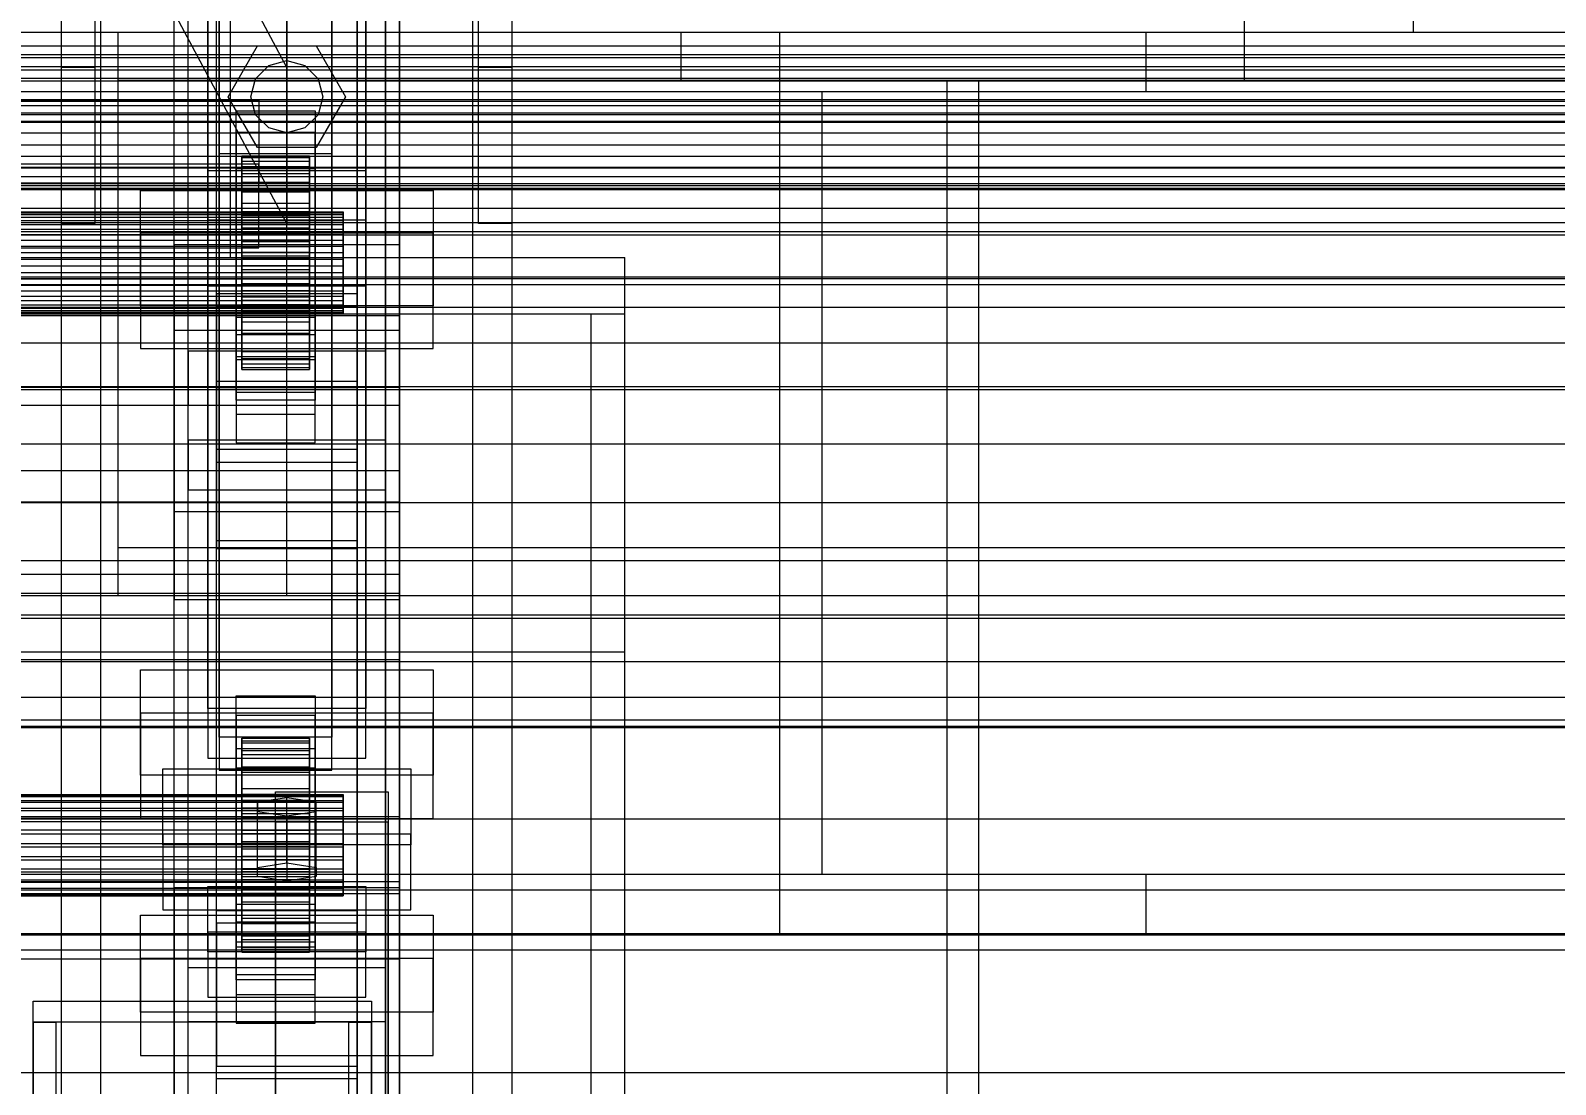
# Model space of a CAD drawing. Header units: millimetres. Extents: x -2500 to 58855, y -53268 to 6837.
# Drawn here: x 384.5 to 655.2, y -35086.8 to -34899.7 of the extents above; entities that cross this region are included whole.
import ezdxf

# ---------------------------------------------------------------- set-up
doc = ezdxf.new("R2010")
doc.units = ezdxf.units.MM
for name, color, linetype, lineweight in [('COTAS_O', 1, 'Continuous', 0), ('COTAS_R', 1, 'Continuous', 0), ('frontal_briquetadora', 7, 'Continuous', 0), ('frontal_C01', 7, 'Continuous', 0), ('frontal_C02', 7, 'Continuous', 0), ('frontal_C03', 7, 'Continuous', 0), ('frontal_mezcladora', 7, 'Continuous', 0), ('frontal_secador', 7, 'Continuous', 0)]:
    doc.layers.add(name, color=color, linetype=linetype, lineweight=lineweight)
doc.dimstyles.new('R19_100', dxfattribs={"dimtxt": 250, "dimasz": 150, "dimexe": 150, "dimexo": 80, "dimgap": 100, "dimtad": 1, "dimtih": 1, "dimtoh": 1, "dimdsep": 46, "dimcen": 0.09, "dimadec": 0, "dimazin": 0, "dimtfac": 1, "dimtdec": 4, "dimtofl": 0, "dimtmove": 0, "dimatfit": 3, "dimfxl": 1, "dimtolj": 1, "dimtzin": 0, "dimarcsym": 0})

# ---------------------------------------------------------------- blocks, each defined once
blk = doc.blocks.new('*D37')
at = {"layer": 'COTAS_R', "color": 0, "lineweight": -2, "transparency": 16777216}
for p, q in [((-1750, -35420), (-1750, -34450)), ((2600, -35420), (2600, -34450)), ((-1600, -34600), (2450, -34600))]:
    blk.add_line(p, q, dxfattribs=at)
at = {"layer": 'COTAS_R', "color": 0, "transparency": 16777216}
for points in [[(-1600, -34575), (-1600, -34625), (-1750, -34600)], [(2450, -34575), (2450, -34625), (2600, -34600)]]:
    blk.add_solid(points, dxfattribs=at)
at = {"layer": 'Defpoints', "color": 0, "transparency": 16777216}
for p in [(2600, -34600), (-1750, -35500), (2600, -35500)]:
    blk.add_point(p, dxfattribs=at)
blk = doc.blocks.new('*D43')
at = {"layer": 'COTAS_O', "color": 0, "lineweight": -2, "transparency": 16777216}
for p, q in [((-650, -34820), (-650, -34050)), ((650, -34820), (650, -34050)), ((-500, -34200), (500, -34200))]:
    blk.add_line(p, q, dxfattribs=at)
at = {"layer": 'COTAS_O', "color": 0, "transparency": 16777216}
for points in [[(-500, -34175), (-500, -34225), (-650, -34200)], [(500, -34175), (500, -34225), (650, -34200)]]:
    blk.add_solid(points, dxfattribs=at)
at = {"layer": 'Defpoints', "color": 0, "transparency": 16777216}
for p in [(650, -34200), (-650, -34900), (650, -34900)]:
    blk.add_point(p, dxfattribs=at)

msp = doc.modelspace()

# ---------------------------------------------------------------- linework, layer by layer
at = {"layer": 'frontal_briquetadora'}
for p, q in [((430, -35000), (430, -34710)), ((410, -34940), (410, -34760)), ((420, -34940), (420, -34760)), ((340, -34940), (490, -34940)), ((410, -34940), (420, -34940)), ((490, -34950), (490, -34940)), ((340, -34950), (490, -34950)), ((346, -34950), (484, -34950)), ((484, -34950), (490, -34950)), ((484, -35988), (484, -34950)), ((490, -35988), (490, -34950)), ((-1330, -35000), (490, -35000)), ((315, -35000), (430, -35000)), ((490, -35010), (490, -35000)), ((-1330, -35010), (490, -35010)), ((490, -35190), (490, -35010)), ((385, -35872.053), (385, -35072.053)), ((385, -35072.053), (445, -35072.053)), ((385, -35075.779), (385, -35072.053)), ((445, -35072.053), (445, -35872.053)), ((445, -35072.053), (445, -35075.779)), ((445, -35075.779), (385, -35075.779)), ((385, -35075.779), (385, -35875.779)), ((385, -35075.779), (389, -35075.779)), ((385, -35124.221), (385, -35075.779)), ((389, -35075.779), (389, -35875.779)), ((389, -35075.779), (389, -35124.221)), ((441, -35875.779), (441, -35075.779)), ((441, -35075.779), (445, -35075.779)), ((441, -35124.221), (441, -35075.779)), ((445, -35875.779), (445, -35075.779)), ((445, -35075.779), (445, -35124.221))]:
    msp.add_line(p, q, dxfattribs=at)
at = {"layer": 'frontal_C01'}
for p, q in [((390, -35975), (390, -34088.498)), ((397, -35975), (397, -34088.498)), ((463, -35975), (463, -34088.498)), ((470, -35975), (470, -34088.498)), ((417.5, -34948.719), (417.5, -34289.775)), ((442.5, -34289.775), (442.5, -34948.719)), ((417.5, -34974.088), (417.5, -34315.145)), ((442.5, -34974.088), (442.5, -34315.145)), ((410, -34937.719), (410, -34553.51)), ((450, -34553.51), (450, -34937.719)), ((410, -34985.087), (410, -34600.878)), ((450, -34985.087), (450, -34600.878)), ((410, -35051.931), (410, -34667.722)), ((450, -34667.722), (450, -35051.931)), ((412.5, -34956.601), (412.5, -34681.867)), ((447.5, -34681.867), (447.5, -34956.601)), ((412.5, -34966.206), (412.5, -34691.472)), ((447.5, -34966.206), (447.5, -34691.472)), ((410, -35089.826), (410, -34705.616)), ((450, -35089.826), (450, -34705.616)), ((418, -34921.581), (418, -34775.467)), ((438, -34775.467), (438, -34921.581)), ((418, -34781.871), (418, -34927.984)), ((438, -34927.984), (438, -34781.871)), ((430, -34933.934), (375, -34830.934)), ((390, -34933.934), (390, -34830.934)), ((396, -34933.934), (396, -34830.934)), ((430, -34830.934), (430, -34933.934)), ((464, -34933.934), (464, -34830.934)), ((470, -34933.934), (470, -34830.934)), ((416, -34935.427), (416, -34840.795)), ((444, -34840.795), (444, -34935.427)), ((416, -34850.401), (416, -34945.033)), ((444, -34945.033), (444, -34850.401)), ((390, -35975), (390, -34888.934)), ((397, -35975), (397, -34888.934)), ((463, -35975), (463, -34888.934)), ((470, -35975), (470, -34888.934)), ((419.6, -34911.434), (424.8, -34902.427)), ((424.8, -34902.427), (435.2, -34902.427)), ((435.2, -34902.427), (440.4, -34911.434)), ((424.457, -34908.234), (426.8, -34905.891)), ((426.8, -34905.891), (430, -34905.034)), ((430, -34905.034), (433.2, -34905.891)), ((433.2, -34905.891), (435.543, -34908.234)), ((423.6, -34911.434), (424.457, -34908.234)), ((435.543, -34908.234), (436.4, -34911.434)), ((424.8, -34920.44), (419.6, -34911.434)), ((424.457, -34914.634), (423.6, -34911.434)), ((440.4, -34911.434), (435.2, -34920.44)), ((436.4, -34911.434), (435.543, -34914.634)), ((421, -34917.791), (421, -34913.949)), ((421, -34913.949), (435, -34913.949)), ((421, -34953.738), (421, -34913.949)), ((426.8, -34916.976), (424.457, -34914.634)), ((435.543, -34914.634), (433.2, -34916.976)), ((435, -34913.949), (435, -34917.791)), ((435, -34913.949), (435, -34953.738)), ((435, -34917.791), (421, -34917.791)), ((421, -34917.791), (421, -34957.58)), ((430, -34917.834), (426.8, -34916.976)), ((433.2, -34916.976), (430, -34917.834)), ((435, -34957.58), (435, -34917.791)), ((435.2, -34920.44), (424.8, -34920.44)), ((438, -34921.581), (418, -34921.581)), ((418, -34921.581), (418, -34927.984)), ((422, -34931.906), (422, -34921.927)), ((422, -34921.927), (422, -34922.258)), ((422, -34921.927), (434, -34921.927)), ((422, -34922.888), (422, -34921.927)), ((422, -34932.063), (422, -34922.258)), ((422, -34922.258), (422, -34923.858)), ((422, -34922.258), (434, -34922.258)), ((422, -34932.361), (422, -34922.888)), ((422, -34922.888), (434, -34922.888)), ((422, -34925.076), (422, -34922.888)), ((434, -34922.258), (434, -34921.927)), ((434, -34921.927), (434, -34931.906)), ((434, -34921.927), (434, -34922.888)), ((434, -34923.858), (434, -34922.258)), ((434, -34922.258), (434, -34932.063)), ((434, -34922.888), (434, -34932.361)), ((434, -34922.888), (434, -34925.076)), ((438, -34927.984), (438, -34921.581)), ((421, -34928.037), (421, -34924.195)), ((421, -34924.195), (435, -34924.195)), ((421, -34963.984), (421, -34924.195)), ((422, -34932.821), (422, -34923.858)), ((422, -34923.858), (422, -34926.619)), ((422, -34923.858), (434, -34923.858)), ((422, -34933.398), (422, -34925.076)), ((422, -34925.076), (434, -34925.076)), ((422, -34928.341), (422, -34925.076)), ((434, -34926.619), (434, -34923.858)), ((434, -34923.858), (434, -34932.821)), ((434, -34925.076), (434, -34933.398)), ((434, -34925.076), (434, -34928.341)), ((435, -34924.195), (435, -34928.037)), ((435, -34924.195), (435, -34963.984)), ((404, -34948.581), (404, -34928.09)), ((404, -34928.09), (456, -34928.09)), ((404, -34935.669), (404, -34928.09)), ((418, -34927.984), (438, -34927.984)), ((435, -34928.037), (421, -34928.037)), ((421, -34928.037), (421, -34967.826)), ((422, -34934.129), (422, -34926.619)), ((422, -34926.619), (422, -34930.353)), ((422, -34926.619), (434, -34926.619)), ((422, -34934.944), (422, -34928.341)), ((422, -34928.341), (434, -34928.341)), ((422, -34932.461), (422, -34928.341)), ((434, -34930.353), (434, -34926.619)), ((434, -34926.619), (434, -34934.129)), ((434, -34928.341), (434, -34934.944)), ((434, -34928.341), (434, -34932.461)), ((435, -34967.826), (435, -34928.037)), ((456, -34928.09), (456, -34948.581)), ((456, -34928.09), (456, -34935.669)), ((422, -34935.897), (422, -34930.353)), ((422, -34930.353), (422, -34934.804)), ((422, -34930.353), (434, -34930.353)), ((434, -34934.804), (434, -34930.353)), ((434, -34930.353), (434, -34935.897)), ((-440, -34931.906), (440, -34931.906)), ((-440, -34932.063), (440, -34932.063)), ((-440, -34932.361), (440, -34932.361)), ((-440, -34932.821), (440, -34932.821)), ((-440, -34933.398), (440, -34933.398)), ((-440, -34934.129), (440, -34934.129)), ((396, -34933.934), (390, -34933.934)), ((422, -34932.063), (422, -34931.906)), ((434, -34931.906), (422, -34931.906)), ((422, -34931.906), (422, -34932.361)), ((422, -34932.821), (422, -34932.063)), ((434, -34932.063), (422, -34932.063)), ((434, -34932.361), (422, -34932.361)), ((422, -34932.361), (422, -34933.398)), ((422, -34936.896), (422, -34932.461)), ((422, -34932.461), (434, -34932.461)), ((422, -34937.156), (422, -34932.461)), ((422, -34934.129), (422, -34932.821)), ((434, -34932.821), (422, -34932.821)), ((434, -34933.398), (422, -34933.398)), ((422, -34933.398), (422, -34934.944)), ((422, -34935.897), (422, -34934.129)), ((434, -34934.129), (422, -34934.129)), ((434, -34931.906), (434, -34932.063)), ((434, -34932.361), (434, -34931.906)), ((434, -34932.063), (434, -34932.821)), ((434, -34933.398), (434, -34932.361)), ((434, -34932.461), (434, -34936.896)), ((434, -34932.461), (434, -34937.156)), ((434, -34932.821), (434, -34934.129)), ((434, -34934.944), (434, -34933.398)), ((434, -34934.129), (434, -34935.897)), ((440, -34932.063), (440, -34931.906)), ((440, -34931.906), (440, -34932.361)), ((440, -34932.821), (440, -34932.063)), ((440, -34932.361), (440, -34933.398)), ((440, -34934.129), (440, -34932.821)), ((440, -34933.398), (440, -34934.944)), ((440, -34935.897), (440, -34934.129)), ((470, -34933.934), (464, -34933.934)), ((-440, -34934.944), (440, -34934.944)), ((-440, -34935.897), (440, -34935.897)), ((-440, -34936.896), (440, -34936.896)), ((456, -34935.669), (404, -34935.669)), ((404, -34935.669), (404, -34956.16)), ((444, -34935.427), (416, -34935.427)), ((416, -34935.427), (416, -34945.033)), ((422, -34934.804), (422, -34938.006)), ((434, -34934.804), (422, -34934.804)), ((422, -34934.804), (422, -34939.67)), ((434, -34934.944), (422, -34934.944)), ((422, -34934.944), (422, -34936.896)), ((422, -34938.006), (422, -34935.897)), ((434, -34935.897), (422, -34935.897)), ((434, -34936.896), (422, -34936.896)), ((422, -34936.896), (422, -34939.12)), ((422, -34939.12), (422, -34937.156)), ((422, -34937.156), (434, -34937.156)), ((422, -34942.105), (422, -34937.156)), ((434, -34938.006), (434, -34934.804)), ((434, -34939.67), (434, -34934.804)), ((434, -34936.896), (434, -34934.944)), ((434, -34935.897), (434, -34938.006)), ((434, -34939.12), (434, -34936.896)), ((434, -34937.156), (434, -34939.12)), ((434, -34937.156), (434, -34942.105)), ((440, -34934.944), (440, -34936.896)), ((440, -34938.006), (440, -34935.897)), ((440, -34936.896), (440, -34939.12)), ((444, -34945.033), (444, -34935.427)), ((456, -34956.16), (456, -34935.669)), ((440, -34938.006), (-440, -34938.006)), ((-440, -34939.12), (440, -34939.12)), ((450, -34937.719), (410, -34937.719)), ((410, -34937.719), (410, -34985.087)), ((410, -35321.929), (410, -34937.719)), ((422, -34938.006), (434, -34938.006)), ((422, -34940.311), (422, -34938.006)), ((434, -34939.12), (422, -34939.12)), ((422, -34939.12), (422, -34941.464)), ((422, -34940.311), (422, -34939.67)), ((422, -34939.67), (422, -34944.619)), ((422, -34939.67), (434, -34939.67)), ((434, -34938.006), (434, -34940.311)), ((434, -34941.464), (434, -34939.12)), ((434, -34944.619), (434, -34939.67)), ((434, -34939.67), (434, -34940.311)), ((440, -34940.311), (440, -34938.006)), ((440, -34939.12), (440, -34941.464)), ((450, -34985.087), (450, -34937.719)), ((450, -34937.719), (450, -35321.929)), ((-440, -34940.311), (440, -34940.311)), ((-440, -34941.464), (440, -34941.464)), ((-440, -34942.655), (440, -34942.655)), ((422, -34942.655), (422, -34940.311)), ((434, -34940.311), (422, -34940.311)), ((422, -34941.464), (422, -34942.105)), ((434, -34941.464), (422, -34941.464)), ((422, -34941.464), (422, -34943.769)), ((422, -34942.105), (434, -34942.105)), ((422, -34946.971), (422, -34942.105)), ((422, -34944.879), (422, -34942.655)), ((422, -34942.655), (422, -34944.619)), ((434, -34942.655), (422, -34942.655)), ((434, -34940.311), (434, -34942.655)), ((434, -34942.105), (434, -34941.464)), ((434, -34943.769), (434, -34941.464)), ((434, -34942.105), (434, -34946.971)), ((434, -34944.619), (434, -34942.655)), ((434, -34942.655), (434, -34944.879)), ((440, -34942.655), (440, -34940.311)), ((440, -34941.464), (440, -34943.769)), ((440, -34944.879), (440, -34942.655)), ((-440, -34943.769), (440, -34943.769)), ((-440, -34944.879), (440, -34944.879)), ((416, -34945.033), (444, -34945.033)), ((422, -34943.769), (422, -34946.971)), ((434, -34943.769), (422, -34943.769)), ((422, -34943.769), (422, -34945.878)), ((422, -34944.619), (422, -34949.314)), ((422, -34944.619), (434, -34944.619)), ((422, -34946.831), (422, -34944.879)), ((422, -34944.879), (422, -34949.314)), ((434, -34944.879), (422, -34944.879)), ((434, -34946.971), (434, -34943.769)), ((434, -34945.878), (434, -34943.769)), ((434, -34949.314), (434, -34944.619)), ((434, -34949.314), (434, -34944.879)), ((434, -34944.879), (434, -34946.831)), ((440, -34943.769), (440, -34945.878)), ((440, -34946.831), (440, -34944.879)), ((-440, -34945.878), (440, -34945.878)), ((-440, -34946.831), (440, -34946.831)), ((-440, -34947.646), (440, -34947.646)), ((442.5, -34946.462), (417.5, -34946.462)), ((417.5, -34946.462), (417.5, -34976.344)), ((417.5, -35055.938), (417.5, -34946.462)), ((422, -34945.878), (422, -34951.422)), ((434, -34945.878), (422, -34945.878)), ((422, -34945.878), (422, -34947.646)), ((422, -34948.377), (422, -34946.831)), ((422, -34946.831), (422, -34953.434)), ((434, -34946.831), (422, -34946.831)), ((422, -34946.971), (434, -34946.971)), ((422, -34951.422), (422, -34946.971)), ((422, -34947.646), (422, -34955.156)), ((434, -34947.646), (422, -34947.646)), ((422, -34947.646), (422, -34948.954)), ((434, -34951.422), (434, -34945.878)), ((434, -34947.646), (434, -34945.878)), ((434, -34953.434), (434, -34946.831)), ((434, -34946.831), (434, -34948.377)), ((434, -34946.971), (434, -34951.422)), ((434, -34955.156), (434, -34947.646)), ((434, -34948.954), (434, -34947.646)), ((440, -34945.878), (440, -34947.646)), ((440, -34948.377), (440, -34946.831)), ((440, -34947.646), (440, -34948.954)), ((442.5, -34976.344), (442.5, -34946.462)), ((442.5, -34946.462), (442.5, -35055.938)), ((-450, -34950.263), (450, -34950.263)), ((-440, -34948.377), (440, -34948.377)), ((-440, -34948.954), (440, -34948.954)), ((-440, -34949.414), (440, -34949.414)), ((-440, -34949.712), (440, -34949.712)), ((-440, -34949.869), (440, -34949.869)), ((456, -34948.581), (404, -34948.581)), ((404, -34948.581), (404, -34956.16)), ((417.5, -34974.088), (417.5, -34948.719)), ((417.5, -34948.719), (442.5, -34948.719)), ((421, -34965.304), (421, -34950.576)), ((421, -34950.576), (435, -34950.576)), ((421, -34958.155), (421, -34950.576)), ((422, -34949.414), (422, -34948.377)), ((422, -34948.377), (422, -34956.7)), ((434, -34948.377), (422, -34948.377)), ((422, -34948.954), (422, -34957.917)), ((434, -34948.954), (422, -34948.954)), ((422, -34948.954), (422, -34949.712)), ((422, -34949.314), (422, -34953.434)), ((422, -34949.314), (434, -34949.314)), ((422, -34949.869), (422, -34949.414)), ((422, -34949.414), (422, -34958.887)), ((434, -34949.414), (422, -34949.414)), ((422, -34949.712), (422, -34959.517)), ((434, -34949.712), (422, -34949.712)), ((422, -34949.712), (422, -34949.869)), ((422, -34949.869), (422, -34959.849)), ((434, -34949.869), (422, -34949.869)), ((434, -34956.7), (434, -34948.377)), ((434, -34948.377), (434, -34949.414)), ((434, -34957.917), (434, -34948.954)), ((434, -34949.712), (434, -34948.954)), ((434, -34953.434), (434, -34949.314)), ((434, -34958.887), (434, -34949.414)), ((434, -34949.414), (434, -34949.869)), ((434, -34959.517), (434, -34949.712)), ((434, -34949.869), (434, -34949.712)), ((434, -34959.849), (434, -34949.869)), ((435, -34950.576), (435, -34965.304)), ((435, -34950.576), (435, -34958.155)), ((440, -34949.414), (440, -34948.377)), ((440, -34948.954), (440, -34949.712)), ((440, -34949.869), (440, -34949.414)), ((440, -34949.712), (440, -34949.869)), ((442.5, -34948.719), (442.5, -34974.088)), ((450, -34950.263), (450, -34963.07)), ((450, -34950.263), (450, -34983.421)), ((456, -34956.16), (456, -34948.581)), ((422, -34951.422), (434, -34951.422)), ((422, -34955.156), (422, -34951.422)), ((422, -34953.434), (422, -34956.7)), ((422, -34953.434), (434, -34953.434)), ((434, -34951.422), (434, -34955.156)), ((434, -34956.7), (434, -34953.434)), ((404, -34956.16), (456, -34956.16)), ((435, -34953.738), (421, -34953.738)), ((421, -34953.738), (421, -34957.58)), ((422, -34955.156), (434, -34955.156)), ((422, -34957.917), (422, -34955.156)), ((434, -34955.156), (434, -34957.917)), ((435, -34957.58), (435, -34953.738)), ((447.5, -34956.601), (412.5, -34956.601)), ((412.5, -34956.601), (412.5, -34966.206)), ((421, -34957.58), (435, -34957.58)), ((435, -34958.155), (421, -34958.155)), ((421, -34958.155), (421, -34972.883)), ((422, -34956.7), (422, -34958.887)), ((422, -34956.7), (434, -34956.7)), ((422, -34957.917), (434, -34957.917)), ((422, -34959.517), (422, -34957.917)), ((422, -34958.887), (422, -34959.849)), ((422, -34958.887), (434, -34958.887)), ((434, -34958.887), (434, -34956.7)), ((434, -34957.917), (434, -34959.517)), ((434, -34959.849), (434, -34958.887)), ((435, -34972.883), (435, -34958.155)), ((447.5, -34966.206), (447.5, -34956.601)), ((422, -34959.517), (434, -34959.517)), ((422, -34959.849), (422, -34959.517)), ((422, -34959.849), (434, -34959.849)), ((434, -34959.517), (434, -34959.849)), ((450, -34963.07), (-450, -34963.07)), ((435, -34963.984), (421, -34963.984)), ((421, -34963.984), (421, -34967.826)), ((435, -34967.826), (435, -34963.984)), ((450, -34996.228), (450, -34963.07)), ((412.5, -34966.206), (447.5, -34966.206)), ((435, -34965.304), (421, -34965.304)), ((421, -34965.304), (421, -34972.883)), ((435, -34972.883), (435, -34965.304)), ((421, -34967.826), (435, -34967.826)), ((442.5, -34974.088), (417.5, -34974.088)), ((421, -34972.883), (435, -34972.883)), ((417.5, -34976.344), (442.5, -34976.344)), ((417.5, -35085.819), (417.5, -34976.344)), ((442.5, -35085.819), (442.5, -34976.344)), ((450, -34983.421), (-450, -34983.421)), ((410, -34985.087), (450, -34985.087)), ((410, -35369.297), (410, -34985.087)), ((450, -34996.228), (450, -34983.421)), ((450, -35369.297), (450, -34985.087)), ((-450, -34996.228), (450, -34996.228)), ((450, -35051.931), (410, -35051.931)), ((410, -35051.931), (410, -35089.826)), ((410, -35436.141), (410, -35051.931)), ((450, -35089.826), (450, -35051.931)), ((450, -35051.931), (450, -35436.141)), ((417.5, -35085.819), (417.5, -35055.938)), ((417.5, -35055.938), (442.5, -35055.938)), ((442.5, -35055.938), (442.5, -35085.819)), ((442.5, -35058.194), (417.5, -35058.194)), ((417.5, -35058.194), (417.5, -35083.563)), ((417.5, -35717.137), (417.5, -35058.194)), ((442.5, -35083.563), (442.5, -35058.194)), ((442.5, -35058.194), (442.5, -35717.137)), ((412.5, -35075.681), (412.5, -35066.076)), ((412.5, -35066.076), (447.5, -35066.076)), ((412.5, -35340.81), (412.5, -35066.076)), ((447.5, -35066.076), (447.5, -35075.681)), ((447.5, -35066.076), (447.5, -35340.81)), ((447.5, -35075.681), (412.5, -35075.681)), ((412.5, -35350.415), (412.5, -35075.681)), ((447.5, -35350.415), (447.5, -35075.681)), ((417.5, -35083.563), (442.5, -35083.563)), ((417.5, -35742.506), (417.5, -35083.563)), ((442.5, -35085.819), (417.5, -35085.819)), ((442.5, -35742.506), (442.5, -35083.563))]:
    msp.add_line(p, q, dxfattribs=at)
at = {"layer": 'frontal_C02'}
for p, q in [((390, -35975), (390, -33576.746)), ((397, -35975), (397, -33576.746)), ((463, -35975), (463, -33576.746)), ((470, -35975), (470, -33576.746)), ((390, -35975), (390, -34072.136)), ((397, -35975), (397, -34072.136)), ((463, -35975), (463, -34072.136)), ((470, -35975), (470, -34072.136)), ((417.5, -34963.35), (417.5, -34430.927)), ((442.5, -34430.927), (442.5, -34963.35)), ((417.5, -34990.315), (417.5, -34457.893)), ((442.5, -34990.315), (442.5, -34457.893)), ((410, -34952.924), (410, -34602.206)), ((450, -34602.206), (450, -34952.924)), ((410, -35000.741), (410, -34650.022)), ((450, -35000.741), (450, -34650.022)), ((410, -35126.72), (410, -34776.002)), ((450, -34776.002), (450, -35126.72)), ((412.5, -34972.449), (412.5, -34790.744)), ((447.5, -34790.744), (447.5, -34972.449)), ((412.5, -34981.217), (412.5, -34799.512)), ((447.5, -34981.217), (447.5, -34799.512)), ((430, -34906.253), (375, -34803.253)), ((390, -34906.253), (390, -34803.253)), ((396, -34906.253), (396, -34803.253)), ((430, -34803.253), (430, -34906.253)), ((464, -34906.253), (464, -34803.253)), ((470, -34906.253), (470, -34803.253)), ((410, -35164.974), (410, -34814.255)), ((450, -35164.974), (450, -34814.255)), ((390, -35975), (390, -34861.253)), ((397, -35975), (397, -34861.253)), ((463, -35975), (463, -34861.253)), ((470, -35975), (470, -34861.253)), ((418, -35025.149), (418, -34877.651)), ((438, -34877.651), (438, -35025.149)), ((418, -34883.496), (418, -35030.995)), ((438, -35030.995), (438, -34883.496)), ((396, -34906.253), (390, -34906.253)), ((470, -34906.253), (464, -34906.253)), ((-425, -34911.965), (425, -34911.965)), ((425, -34911.965), (425, -34926.812)), ((425, -34911.965), (425, -34923.441)), ((425, -34923.441), (-425, -34923.441)), ((425, -34938.288), (425, -34923.441)), ((416, -34933.336), (416, -34924.568)), ((416, -34924.568), (444, -34924.568)), ((416, -35020.097), (416, -34924.568)), ((444, -34924.568), (444, -34933.336)), ((444, -34924.568), (444, -35020.097)), ((425, -34926.812), (-425, -34926.812)), ((425, -34938.288), (425, -34926.812)), ((444, -34933.336), (416, -34933.336)), ((416, -34933.336), (416, -35028.865)), ((444, -35028.865), (444, -34933.336)), ((-425, -34938.288), (425, -34938.288)), ((450, -34952.924), (410, -34952.924)), ((410, -34952.924), (410, -35000.741)), ((410, -35303.643), (410, -34952.924)), ((450, -35000.741), (450, -34952.924)), ((450, -34952.924), (450, -35303.643)), ((442.5, -34961.978), (417.5, -34961.978)), ((417.5, -34961.978), (417.5, -34991.687)), ((417.5, -35130.993), (417.5, -34961.978)), ((417.5, -34990.315), (417.5, -34963.35)), ((417.5, -34963.35), (442.5, -34963.35)), ((442.5, -34991.687), (442.5, -34961.978)), ((442.5, -34961.978), (442.5, -35130.993)), ((442.5, -34963.35), (442.5, -34990.315)), ((-450, -34966.206), (450, -34966.206)), ((450, -34966.206), (450, -34977.896)), ((450, -34966.206), (450, -34999.677)), ((447.5, -34972.449), (412.5, -34972.449)), ((412.5, -34972.449), (412.5, -34981.217)), ((447.5, -34981.217), (447.5, -34972.449)), ((450, -34977.896), (-450, -34977.896)), ((450, -35011.368), (450, -34977.896)), ((412.5, -34981.217), (447.5, -34981.217)), ((442.5, -34990.315), (417.5, -34990.315)), ((417.5, -34991.687), (442.5, -34991.687)), ((417.5, -35160.701), (417.5, -34991.687)), ((442.5, -35160.701), (442.5, -34991.687)), ((450, -34999.677), (-450, -34999.677)), ((410, -35000.741), (450, -35000.741)), ((410, -35351.46), (410, -35000.741)), ((450, -35011.368), (450, -34999.677)), ((450, -35351.46), (450, -35000.741)), ((-450, -35011.368), (450, -35011.368)), ((404, -35031.921), (404, -35013.216)), ((404, -35013.216), (456, -35013.216)), ((404, -35020.867), (404, -35013.216)), ((456, -35013.216), (456, -35031.921)), ((456, -35013.216), (456, -35020.867)), ((421, -35021.324), (421, -35017.817)), ((421, -35017.817), (435, -35017.817)), ((421, -35057.983), (421, -35017.817)), ((435, -35017.817), (435, -35021.324)), ((435, -35017.817), (435, -35057.983)), ((456, -35020.867), (404, -35020.867)), ((404, -35020.867), (404, -35039.572)), ((444, -35020.097), (416, -35020.097)), ((416, -35020.097), (416, -35028.865)), ((444, -35028.865), (444, -35020.097)), ((456, -35039.572), (456, -35020.867)), ((435, -35021.324), (421, -35021.324)), ((421, -35021.324), (421, -35061.49)), ((435, -35061.49), (435, -35021.324)), ((438, -35025.149), (418, -35025.149)), ((418, -35025.149), (418, -35030.995)), ((422, -35035.335), (422, -35025.341)), ((422, -35025.341), (422, -35025.817)), ((422, -35025.341), (434, -35025.341)), ((422, -35026.159), (422, -35025.341)), ((422, -35035.561), (422, -35025.817)), ((422, -35025.817), (422, -35027.555)), ((422, -35025.817), (434, -35025.817)), ((422, -35035.723), (422, -35026.159)), ((422, -35026.159), (434, -35026.159)), ((422, -35028.216), (422, -35026.159)), ((434, -35025.817), (434, -35025.341)), ((434, -35025.341), (434, -35035.335)), ((434, -35025.341), (434, -35026.159)), ((434, -35027.555), (434, -35025.817)), ((434, -35025.817), (434, -35035.561)), ((434, -35026.159), (434, -35035.723)), ((434, -35026.159), (434, -35028.216)), ((438, -35030.995), (438, -35025.149)), ((416, -35028.865), (444, -35028.865)), ((421, -35030.676), (421, -35027.169)), ((421, -35027.169), (435, -35027.169)), ((421, -35067.335), (421, -35027.169)), ((422, -35036.384), (422, -35027.555)), ((422, -35027.555), (422, -35030.435)), ((422, -35027.555), (434, -35027.555)), ((422, -35036.697), (422, -35028.216)), ((422, -35028.216), (434, -35028.216)), ((422, -35031.37), (422, -35028.216)), ((434, -35030.435), (434, -35027.555)), ((434, -35027.555), (434, -35036.384)), ((434, -35028.216), (434, -35036.697)), ((434, -35028.216), (434, -35031.37)), ((435, -35027.169), (435, -35030.676)), ((435, -35027.169), (435, -35067.335)), ((456, -35031.921), (404, -35031.921)), ((404, -35031.921), (404, -35039.572)), ((418, -35030.995), (438, -35030.995)), ((435, -35030.676), (421, -35030.676)), ((421, -35030.676), (421, -35070.843)), ((422, -35037.748), (422, -35030.435)), ((422, -35030.435), (422, -35034.263)), ((422, -35030.435), (434, -35030.435)), ((422, -35038.191), (422, -35031.37)), ((422, -35031.37), (434, -35031.37)), ((422, -35035.408), (422, -35031.37)), ((434, -35034.263), (434, -35030.435)), ((434, -35030.435), (434, -35037.748)), ((434, -35031.37), (434, -35038.191)), ((434, -35031.37), (434, -35035.408)), ((435, -35070.843), (435, -35030.676)), ((456, -35039.572), (456, -35031.921)), ((422, -35039.561), (422, -35034.263)), ((422, -35034.263), (422, -35038.777)), ((422, -35034.263), (434, -35034.263)), ((434, -35038.777), (434, -35034.263)), ((434, -35034.263), (434, -35039.561)), ((-440, -35035.335), (440, -35035.335)), ((-440, -35035.561), (440, -35035.561)), ((-440, -35035.723), (440, -35035.723)), ((-440, -35036.384), (440, -35036.384)), ((-440, -35036.697), (440, -35036.697)), ((422, -35035.561), (422, -35035.335)), ((434, -35035.335), (422, -35035.335)), ((422, -35035.335), (422, -35035.723)), ((422, -35040.104), (422, -35035.408)), ((422, -35035.408), (434, -35035.408)), ((422, -35040.054), (422, -35035.408)), ((422, -35036.384), (422, -35035.561)), ((434, -35035.561), (422, -35035.561)), ((434, -35035.723), (422, -35035.723)), ((422, -35035.723), (422, -35036.697)), ((422, -35037.748), (422, -35036.384)), ((434, -35036.384), (422, -35036.384)), ((434, -35036.697), (422, -35036.697)), ((422, -35036.697), (422, -35038.191)), ((434, -35035.335), (434, -35035.561)), ((434, -35035.723), (434, -35035.335)), ((434, -35035.408), (434, -35040.104)), ((434, -35035.408), (434, -35040.054)), ((434, -35035.561), (434, -35036.384)), ((434, -35036.697), (434, -35035.723)), ((434, -35036.384), (434, -35037.748)), ((434, -35038.191), (434, -35036.697)), ((440, -35035.561), (440, -35035.335)), ((440, -35035.335), (440, -35035.723)), ((440, -35036.384), (440, -35035.561)), ((440, -35035.723), (440, -35036.697)), ((440, -35037.748), (440, -35036.384)), ((440, -35036.697), (440, -35038.191)), ((-440, -35037.748), (440, -35037.748)), ((-440, -35038.191), (440, -35038.191)), ((-440, -35039.561), (440, -35039.561)), ((-440, -35040.104), (440, -35040.104)), ((404, -35039.572), (456, -35039.572)), ((422, -35039.561), (422, -35037.748)), ((434, -35037.748), (422, -35037.748)), ((434, -35038.191), (422, -35038.191)), ((422, -35038.191), (422, -35040.104)), ((422, -35038.777), (422, -35041.699)), ((434, -35038.777), (422, -35038.777)), ((422, -35038.777), (422, -35043.669)), ((422, -35041.699), (422, -35039.561)), ((434, -35039.561), (422, -35039.561)), ((422, -35042.304), (422, -35040.054)), ((422, -35040.054), (434, -35040.054)), ((422, -35044.991), (422, -35040.054)), ((434, -35040.104), (422, -35040.104)), ((422, -35040.104), (422, -35042.304)), ((434, -35037.748), (434, -35039.561)), ((434, -35040.104), (434, -35038.191)), ((434, -35041.699), (434, -35038.777)), ((434, -35043.669), (434, -35038.777)), ((434, -35039.561), (434, -35041.699)), ((434, -35040.054), (434, -35042.304)), ((434, -35040.054), (434, -35044.991)), ((434, -35042.304), (434, -35040.104)), ((440, -35039.561), (440, -35037.748)), ((440, -35038.191), (440, -35040.104)), ((440, -35041.699), (440, -35039.561)), ((440, -35040.104), (440, -35042.304)), ((440, -35041.699), (-440, -35041.699)), ((-440, -35042.304), (440, -35042.304)), ((422, -35041.699), (434, -35041.699)), ((422, -35044.017), (422, -35041.699)), ((434, -35042.304), (422, -35042.304)), ((422, -35042.304), (422, -35044.643)), ((434, -35041.699), (434, -35044.017)), ((434, -35044.643), (434, -35042.304)), ((440, -35044.017), (440, -35041.699)), ((440, -35042.304), (440, -35044.643)), ((-440, -35044.017), (440, -35044.017)), ((-440, -35044.643), (440, -35044.643)), ((422, -35044.017), (422, -35043.669)), ((422, -35043.669), (422, -35048.606)), ((422, -35043.669), (434, -35043.669)), ((422, -35046.355), (422, -35044.017)), ((434, -35044.017), (422, -35044.017)), ((422, -35044.643), (422, -35044.991)), ((434, -35044.643), (422, -35044.643)), ((422, -35044.643), (422, -35046.96)), ((422, -35044.991), (434, -35044.991)), ((422, -35049.883), (422, -35044.991)), ((434, -35048.606), (434, -35043.669)), ((434, -35043.669), (434, -35044.017)), ((434, -35044.017), (434, -35046.355)), ((434, -35044.991), (434, -35044.643)), ((434, -35046.96), (434, -35044.643)), ((434, -35044.991), (434, -35049.883)), ((440, -35046.355), (440, -35044.017)), ((440, -35044.643), (440, -35046.96)), ((-440, -35046.355), (440, -35046.355)), ((-440, -35046.96), (440, -35046.96)), ((422, -35048.556), (422, -35046.355)), ((422, -35046.355), (422, -35048.606)), ((434, -35046.355), (422, -35046.355)), ((422, -35046.96), (422, -35049.883)), ((434, -35046.96), (422, -35046.96)), ((422, -35046.96), (422, -35049.098)), ((434, -35048.606), (434, -35046.355)), ((434, -35046.355), (434, -35048.556)), ((434, -35049.883), (434, -35046.96)), ((434, -35049.098), (434, -35046.96)), ((440, -35048.556), (440, -35046.355)), ((440, -35046.96), (440, -35049.098)), ((-440, -35048.556), (440, -35048.556)), ((-440, -35049.098), (440, -35049.098)), ((-440, -35050.468), (440, -35050.468)), ((-440, -35050.911), (440, -35050.911)), ((422, -35050.468), (422, -35048.556)), ((422, -35048.556), (422, -35053.251)), ((434, -35048.556), (422, -35048.556)), ((422, -35048.606), (422, -35053.251)), ((422, -35048.606), (434, -35048.606)), ((422, -35049.098), (422, -35054.396)), ((434, -35049.098), (422, -35049.098)), ((422, -35049.098), (422, -35050.911)), ((422, -35049.883), (434, -35049.883)), ((422, -35054.396), (422, -35049.883)), ((422, -35051.963), (422, -35050.468)), ((422, -35050.468), (422, -35057.289)), ((434, -35050.468), (422, -35050.468)), ((422, -35050.911), (422, -35058.224)), ((434, -35050.911), (422, -35050.911)), ((422, -35050.911), (422, -35052.276)), ((434, -35053.251), (434, -35048.556)), ((434, -35048.556), (434, -35050.468)), ((434, -35053.251), (434, -35048.606)), ((434, -35054.396), (434, -35049.098)), ((434, -35050.911), (434, -35049.098)), ((434, -35049.883), (434, -35054.396)), ((434, -35057.289), (434, -35050.468)), ((434, -35050.468), (434, -35051.963)), ((434, -35058.224), (434, -35050.911)), ((434, -35052.276), (434, -35050.911)), ((440, -35050.468), (440, -35048.556)), ((440, -35049.098), (440, -35050.911)), ((440, -35051.963), (440, -35050.468)), ((440, -35050.911), (440, -35052.276)), ((-440, -35051.963), (440, -35051.963)), ((-440, -35052.276), (440, -35052.276)), ((-440, -35052.937), (440, -35052.937)), ((-440, -35053.099), (440, -35053.099)), ((-440, -35053.324), (440, -35053.324)), ((422, -35052.937), (422, -35051.963)), ((422, -35051.963), (422, -35060.444)), ((434, -35051.963), (422, -35051.963)), ((422, -35052.276), (422, -35061.105)), ((434, -35052.276), (422, -35052.276)), ((422, -35052.276), (422, -35053.099)), ((422, -35053.324), (422, -35052.937)), ((422, -35052.937), (422, -35062.5)), ((434, -35052.937), (422, -35052.937)), ((422, -35053.099), (422, -35062.842)), ((434, -35053.099), (422, -35053.099)), ((422, -35053.099), (422, -35053.324)), ((422, -35053.251), (422, -35057.289)), ((422, -35053.251), (434, -35053.251)), ((422, -35053.324), (422, -35063.318)), ((434, -35053.324), (422, -35053.324)), ((434, -35060.444), (434, -35051.963)), ((434, -35051.963), (434, -35052.937)), ((434, -35061.105), (434, -35052.276)), ((434, -35053.099), (434, -35052.276)), ((434, -35062.5), (434, -35052.937)), ((434, -35052.937), (434, -35053.324)), ((434, -35062.842), (434, -35053.099)), ((434, -35053.324), (434, -35053.099)), ((434, -35057.289), (434, -35053.251)), ((434, -35063.318), (434, -35053.324)), ((440, -35052.937), (440, -35051.963)), ((440, -35052.276), (440, -35053.099)), ((440, -35053.324), (440, -35052.937)), ((440, -35053.099), (440, -35053.324)), ((421, -35068.266), (421, -35054.822)), ((421, -35054.822), (435, -35054.822)), ((421, -35062.472), (421, -35054.822)), ((422, -35054.396), (434, -35054.396)), ((422, -35058.224), (422, -35054.396)), ((434, -35054.396), (434, -35058.224)), ((435, -35054.822), (435, -35068.266)), ((435, -35054.822), (435, -35062.472)), ((435, -35057.983), (421, -35057.983)), ((421, -35057.983), (421, -35061.49)), ((422, -35057.289), (422, -35060.444)), ((422, -35057.289), (434, -35057.289)), ((422, -35058.224), (434, -35058.224)), ((422, -35061.105), (422, -35058.224)), ((434, -35060.444), (434, -35057.289)), ((434, -35058.224), (434, -35061.105)), ((435, -35061.49), (435, -35057.983)), ((421, -35061.49), (435, -35061.49)), ((422, -35060.444), (422, -35062.5)), ((422, -35060.444), (434, -35060.444)), ((422, -35061.105), (434, -35061.105)), ((422, -35062.842), (422, -35061.105)), ((434, -35062.5), (434, -35060.444)), ((434, -35061.105), (434, -35062.842)), ((435, -35062.472), (421, -35062.472)), ((421, -35062.472), (421, -35075.917)), ((422, -35062.5), (422, -35063.318)), ((422, -35062.5), (434, -35062.5)), ((422, -35062.842), (434, -35062.842)), ((422, -35063.318), (422, -35062.842)), ((422, -35063.318), (434, -35063.318)), ((434, -35063.318), (434, -35062.5)), ((434, -35062.842), (434, -35063.318)), ((435, -35075.917), (435, -35062.472)), ((435, -35067.335), (421, -35067.335)), ((421, -35067.335), (421, -35070.843)), ((435, -35068.266), (421, -35068.266)), ((421, -35068.266), (421, -35075.917)), ((435, -35070.843), (435, -35067.335)), ((435, -35075.917), (435, -35068.266)), ((421, -35070.843), (435, -35070.843)), ((421, -35075.917), (435, -35075.917))]:
    msp.add_line(p, q, dxfattribs=at)
at = {"layer": 'frontal_C03'}
for p, q in [((390, -35975), (390, -33153.291)), ((397, -35975), (397, -33153.291)), ((463, -35975), (463, -33153.291)), ((470, -35975), (470, -33153.291)), ((390, -35975), (390, -33352.58)), ((397, -35975), (397, -33352.58)), ((463, -35975), (463, -33352.58)), ((470, -35975), (470, -33352.58)), ((390, -35975), (390, -34079.714)), ((397, -35975), (397, -34079.714)), ((463, -35975), (463, -34079.714)), ((470, -35975), (470, -34079.714)), ((390, -35975), (390, -34806.848)), ((397, -35975), (397, -34806.848)), ((463, -35975), (463, -34806.848)), ((470, -35975), (470, -34806.848)), ((410, -35163.898), (410, -34840.727)), ((410, -35164.446), (410, -34841.275)), ((450, -34840.727), (450, -35163.898)), ((450, -34841.275), (450, -35164.446)), ((417.5, -35401.467), (417.5, -34847.163)), ((442.5, -34847.163), (442.5, -35401.467)), ((412.5, -35183.935), (412.5, -34856.497)), ((447.5, -34856.497), (447.5, -35183.935)), ((412.5, -35192.014), (412.5, -34864.576)), ((447.5, -35192.014), (447.5, -34864.576)), ((417.5, -35428.213), (417.5, -34873.909)), ((442.5, -35428.213), (442.5, -34873.909)), ((410, -35202.968), (410, -34879.797)), ((450, -35202.968), (450, -34879.797)), ((410, -35212.051), (410, -34888.88)), ((450, -35212.051), (450, -34888.88)), ((408, -35044.263), (408, -35030.798)), ((408, -35030.798), (452, -35030.798)), ((408, -35042.354), (408, -35030.798)), ((452, -35030.798), (452, -35044.263)), ((452, -35030.798), (452, -35042.354)), ((430, -35035.915), (424.804, -35036.722)), ((424.804, -35036.722), (424.804, -35038.338)), ((424.804, -35048.279), (424.804, -35036.722)), ((428, -35040.223), (428, -35034.837)), ((428, -35034.837), (448, -35034.837)), ((428, -35094.932), (428, -35034.837)), ((435.196, -35036.722), (430, -35035.915)), ((430, -35047.471), (430, -35035.915)), ((435.196, -35038.338), (435.196, -35036.722)), ((435.196, -35048.279), (435.196, -35036.722)), ((448, -35034.837), (448, -35040.223)), ((448, -35034.837), (448, -35094.932)), ((-450, -35039.271), (450, -35039.271)), ((424.804, -35038.338), (430, -35039.146)), ((424.804, -35049.895), (424.804, -35038.338)), ((430, -35039.146), (435.196, -35038.338)), ((430, -35039.146), (430, -35050.703)), ((435.196, -35049.895), (435.196, -35038.338)), ((450, -35039.271), (450, -35052.952)), ((450, -35039.271), (450, -35050.828)), ((452, -35042.354), (408, -35042.354)), ((408, -35042.354), (408, -35055.82)), ((448, -35040.223), (428, -35040.223)), ((428, -35040.223), (428, -35100.318)), ((448, -35100.318), (448, -35040.223)), ((452, -35055.82), (452, -35042.354)), ((452, -35044.263), (408, -35044.263)), ((408, -35044.263), (408, -35055.82)), ((452, -35055.82), (452, -35044.263)), ((424.804, -35048.279), (430, -35047.471)), ((424.804, -35049.895), (424.804, -35048.279)), ((430, -35047.471), (435.196, -35048.279)), ((435.196, -35048.279), (435.196, -35049.895)), ((450, -35050.828), (-450, -35050.828)), ((430, -35050.703), (424.804, -35049.895)), ((435.196, -35049.895), (430, -35050.703)), ((450, -35064.508), (450, -35050.828)), ((450, -35052.952), (-450, -35052.952)), ((416, -35059.782), (416, -35051.702)), ((416, -35051.702), (444, -35051.702)), ((416, -35063.259), (416, -35051.702)), ((444, -35051.702), (444, -35059.782)), ((444, -35051.702), (444, -35063.259)), ((450, -35064.508), (450, -35052.952)), ((408, -35055.82), (452, -35055.82)), ((404, -35073.99), (404, -35056.755)), ((404, -35056.755), (456, -35056.755)), ((404, -35064.459), (404, -35056.755)), ((456, -35056.755), (456, -35073.99)), ((456, -35056.755), (456, -35064.459)), ((444, -35059.782), (416, -35059.782)), ((416, -35059.782), (416, -35071.338)), ((444, -35071.338), (444, -35059.782)), ((-450, -35064.508), (450, -35064.508)), ((456, -35064.459), (404, -35064.459)), ((404, -35064.459), (404, -35081.695)), ((444, -35063.259), (416, -35063.259)), ((416, -35063.259), (416, -35071.338)), ((444, -35071.338), (444, -35063.259)), ((456, -35081.695), (456, -35064.459)), ((416, -35071.338), (444, -35071.338)), ((456, -35073.99), (404, -35073.99)), ((404, -35073.99), (404, -35081.695)), ((456, -35081.695), (456, -35073.99)), ((404, -35081.695), (456, -35081.695))]:
    msp.add_line(p, q, dxfattribs=at)
at = {"layer": 'frontal_mezcladora'}
for p, q in [((600, -34900), (600, -34820)), ((470, -34900), (470, -34880)), ((630, -34900), (630, -34880)), ((-750, -34900), (750, -34900)), ((-600, -34900), (600, -34900)), ((400, -34900), (750, -34900)), ((400, -34900), (400, -34908.5)), ((470, -34900), (630, -34900)), ((500, -34900), (600, -34900)), ((500, -34908.5), (500, -34900)), ((517.5, -34900), (582.5, -34900)), ((517.5, -34910.5), (517.5, -34900)), ((582.5, -34910.5), (582.5, -34900)), ((600, -34908.5), (600, -34900)), ((400, -34908.5), (750, -34908.5)), ((400, -34908.5), (400, -34991.5)), ((500, -34908.5), (600, -34908.5)), ((547.2, -34908.5), (552.8, -34908.5)), ((547.2, -35091.5), (547.2, -34908.5)), ((552.8, -35091.5), (552.8, -34908.5)), ((-750, -34910.5), (750, -34910.5)), ((517.5, -34910.5), (582.5, -34910.5)), ((517.5, -34910.5), (525, -34910.5)), ((517.5, -35049.5), (517.5, -34910.5)), ((525, -35049.5), (525, -34910.5)), ((400, -34991.5), (750, -34991.5)), ((400, -34991.5), (400, -35000)), ((400, -35000), (750, -35000)), ((-750, -35049.5), (750, -35049.5)), ((517.5, -35049.5), (582.5, -35049.5)), ((517.5, -35060), (517.5, -35049.5)), ((517.5, -35049.5), (525, -35049.5)), ((582.5, -35060), (582.5, -35049.5)), ((-750, -35060), (750, -35060)), ((517.5, -35060), (582.5, -35060))]:
    msp.add_line(p, q, dxfattribs=at)
at = {"layer": 'frontal_secador'}
for p, q in [((1250, -34902.485), (-1250, -34902.485)), ((1250, -34904), (-1250, -34904)), ((1250, -34904.545), (-1250, -34904.545)), ((1250, -34906.144), (-1250, -34906.144)), ((1250, -34906.709), (-1250, -34906.709)), ((-1250, -34908.142), (1250, -34908.142)), ((1250, -34908.686), (-1250, -34908.686)), ((1320, -34912), (-1320, -34912)), ((1320, -34912.273), (-1320, -34912.273)), ((1250, -34912), (-1250, -34912)), ((1320, -34913.072), (-1320, -34913.072)), ((1320, -34914.343), (-1320, -34914.343)), ((1250, -34914.651), (-1250, -34914.651)), ((1320, -34916), (-1320, -34916)), ((1320, -34917.929), (-1320, -34917.929)), ((1250, -34915.859), (-1250, -34915.859)), ((-1320, -34920), (1320, -34920)), ((-1250, -34920), (1250, -34920)), ((1320, -34922.071), (-1320, -34922.071)), ((1320, -34924), (-1320, -34924)), ((1320, -34925.657), (-1320, -34925.657)), ((1250, -34924.141), (-1250, -34924.141)), ((1320, -34926.928), (-1320, -34926.928)), ((1320, -34927.727), (-1320, -34927.727)), ((1320, -34928), (-1320, -34928)), ((1250, -34927.285), (-1250, -34927.285)), ((1250, -34928), (-1250, -34928)), ((1250, -34931.314), (-1250, -34931.314)), ((1250, -34933.856), (-1250, -34933.856)), ((1250, -34935.455), (-1250, -34935.455)), ((1250, -34936), (-1250, -34936)), ((1360, -34943.5), (-1360, -34943.5)), ((1360, -34944.863), (-1360, -34944.863)), ((1250, -34943.75), (-1250, -34943.75)), ((1360, -34948.859), (-1360, -34948.859)), ((1360, -34955.216), (-1360, -34955.216)), ((1360, -34963.5), (-1360, -34963.5)), ((1250, -34962.924), (-1250, -34962.924)), ((1360, -34973.147), (-1360, -34973.147)), ((-1360, -34983.5), (1360, -34983.5)), ((-1250, -34983.5), (1250, -34983.5)), ((1360, -34993.853), (-1360, -34993.853)), ((1360, -35003.5), (-1360, -35003.5)), ((1250, -35004.076), (-1250, -35004.076)), ((1360, -35011.784), (-1360, -35011.784)), ((1360, -35018.141), (-1360, -35018.141)), ((1360, -35022.137), (-1360, -35022.137)), ((1360, -35023.5), (-1360, -35023.5)), ((1250, -35023.25), (-1250, -35023.25)), ((1250, -35039.715), (-1250, -35039.715)), ((1250, -35052.349), (-1250, -35052.349)), ((1250, -35060.291), (-1250, -35060.291)), ((1250, -35063), (-1250, -35063)), ((-1240, -35084.711), (1240, -35084.711))]:
    msp.add_line(p, q, dxfattribs=at)

# ---------------------------------------------------------------- dimensions: what is measured, and where the dimension line sits
at = {"layer": 'COTAS_O'}
dim = msp.add_aligned_dim(p1=(-650, -34900), p2=(650, -34900), distance=700, text='<> O', dimstyle='R19_100', dxfattribs=at)
dim.commit()
dim.dimension.update_dxf_attribs({"geometry": '*D43', "text_midpoint": (0, -34200)})
at = {"layer": 'COTAS_R'}
dim = msp.add_aligned_dim(p1=(-1750, -35500), p2=(2600, -35500), distance=900, text='<> R', dimstyle='R19_100', dxfattribs=at)
dim.commit()
dim.dimension.update_dxf_attribs({"geometry": '*D37', "text_midpoint": (425, -34600)})

doc.saveas('drawing.dxf')
